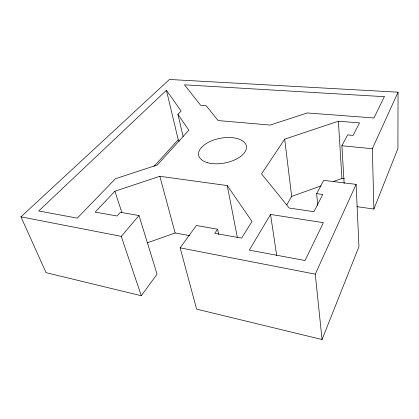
<?xml version="1.0" encoding="UTF-8"?>
<svg xmlns="http://www.w3.org/2000/svg" width="419" height="419" viewBox="0 0 419 419"><rect width="100%" height="100%" fill="white"/><g stroke="black" fill="none" stroke-linecap="round" stroke-linejoin="round"><path stroke-width="0.63" d="M317.738 205.373L316.659 193.662L323.672 180.348L356.113 184.376L358.963 246.634L322.049 339.531L196.611 309.138L180.139 247.839L196.349 225.511L217.587 229.203L214.764 233.357L241.601 238.123L251.997 221.457L227.25 185.575L159.838 176.289L114.906 191.226L95.181 212.108L117.048 215.995L120.358 212.292L139.019 215.539L157.062 274.199L141.287 295.73L46.059 272.654L20.95 216.833L169.423 79.469L398.05 92.18L397.909 148.604L373.895 209.044L357.072 206.687M322.049 339.531L315.271 274.162L356.113 184.376M373.895 209.044L372.334 148.719L398.05 92.18M344.146 183.553L341.899 145.76L347.623 134.902L353.117 135.395L359.533 122.898L338.39 121.222L284.69 139.16L261.545 173.88L289.204 208.044L313.92 211.71L322.771 194.484L316.659 193.662M286.806 204.854L291.666 196.396L284.69 139.16M270.548 214.455L249.279 250.143L305.053 260.518L323.389 222.672L270.548 214.455L276.718 255.674M141.287 295.73L121.264 236.368L139.019 215.539M154.03 166.333L178.243 139.752L166.422 90.274L38.689 210.967L77.274 218.147L115.461 178.709L157.287 164.986L188.843 130.173L177.923 114.324L181.113 111.03L166.422 90.274M291.666 196.396L321.085 185.91M333.341 181.542L341.92 178.484L344.486 178.793M147.514 242.763L175.137 232.969L189.917 235.677M341.899 145.76L372.334 148.719M20.95 216.833L121.264 236.368M180.139 247.839L315.271 274.162M178.243 139.752L179.295 141.407M114.906 191.226L121.814 212.354M159.838 176.289L175.137 232.969M177.923 114.324L183.103 136.578M217.587 229.203L218.697 234.315M227.25 185.575L237.379 237.563M338.39 121.222L341.92 178.484M384.317 96.679L373.999 117.969L307.195 112.957L270.187 125.061L218.147 120.562L206.096 105.661L200.612 105.248L184.46 84.821L384.317 96.679M207.63 162.708A24.307 12.56 -10.9 0 0 246.246 149.18A24.307 12.56 -10.9 0 0 213.664 140.056A24.307 12.56 -10.9 0 0 207.63 162.708"/></g></svg>
